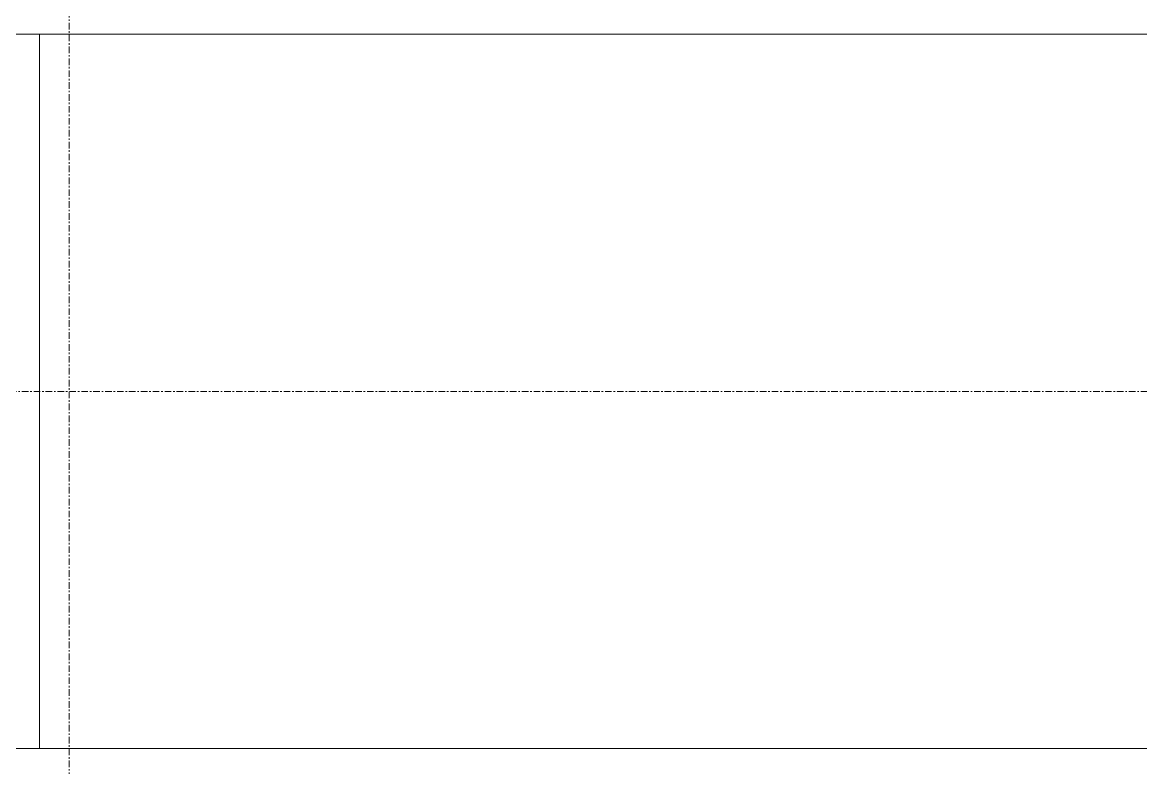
# Model space of a CAD drawing. Header units: millimetres. Extents: x -727772 to -647265, y -21627 to 19019.
# Drawn here: x -721922 to -720982, y 3263 to 3889 of the extents above; entities that cross this region are included whole.
import ezdxf

# ---------------------------------------------------------------- set-up
doc = ezdxf.new("R2010")
doc.units = ezdxf.units.MM
doc.linetypes.add('DPA_Grid _ Level 100', pattern=[10, 5.5, -1.6, 1.3, -1.6])
doc.layers.add('A-GLAZ-CURT', color=2, linetype='Continuous', lineweight=9)
doc.layers.add('S-GRID', color=251, linetype='Continuous', lineweight=9)

# ---------------------------------------------------------------- blocks, each defined once
blk = doc.blocks.new('*U789')
at = {"layer": 'S-GRID', "linetype": 'DPA_Grid _ Level 100'}
for p, q in [((-69560, -32405.81), (-69560, 7340.03)), ((-74549.87, -7200), (141.92, -7200))]:
    blk.add_line(p, q, dxfattribs=at)
blk = doc.blocks.new('System Panel - DPA-AR_Metal Ceiling Rectangular Panel-13139299-4263-01 ENLARGED UPPER PLATFORM LEVEL - REFLECTED CEILING PLAN - SHEET 4')
at = {"layer": 'A-GLAZ-CURT'}
for p, q in [((-721907.37, 3879.03), (-722165.55, 3879.03)), ((-722165.55, 3879.03), (-721907.37, 3879.03)), ((-721907.37, 3279.03), (-721907.37, 3879.03)), ((-721907.37, 3879.03), (-721907.37, 3279.03)), ((-722165.55, 3279.03), (-721907.37, 3279.03)), ((-721907.37, 3279.03), (-722165.55, 3279.03))]:
    blk.add_line(p, q, dxfattribs=at)
blk = doc.blocks.new('System Panel - DPA-AR_Metal Ceiling Rectangular Panel-V4-4263-01 ENLARGED UPPER PLATFORM LEVEL - REFLECTED CEILING PLAN - SHEET 4')
at = {"layer": 'A-GLAZ-CURT'}
for p, q in [((-719507.37, 3879.03), (-721907.37, 3879.03)), ((-721907.37, 3879.03), (-721907.37, 3279.03)), ((-721907.37, 3279.03), (-721907.37, 3879.03)), ((-721907.37, 3879.03), (-719507.37, 3879.03)), ((-721907.37, 3279.03), (-719507.37, 3279.03)), ((-719507.37, 3279.03), (-721907.37, 3279.03))]:
    blk.add_line(p, q, dxfattribs=at)
blk = doc.blocks.new('C-1-PP19-AR-4263-01-B_20250910-081637_EXCL')
at = {"layer": 'A-GLAZ-CURT'}
for name in ['System Panel - DPA-AR_Metal Ceiling Rectangular Panel-13139299-4263-01 ENLARGED UPPER PLATFORM LEVEL - REFLECTED CEILING PLAN - SHEET 4', 'System Panel - DPA-AR_Metal Ceiling Rectangular Panel-V4-4263-01 ENLARGED UPPER PLATFORM LEVEL - REFLECTED CEILING PLAN - SHEET 4']:
    blk.add_blockref(name, (652322.37, -10779.02), dxfattribs=at)

msp = doc.modelspace()

# ---------------------------------------------------------------- block references
for name in ['*U789', 'C-1-PP19-AR-4263-01-B_20250910-081637_EXCL']:
    msp.add_blockref(name, (-652322.37, 10779.02))

doc.saveas('drawing.dxf')
